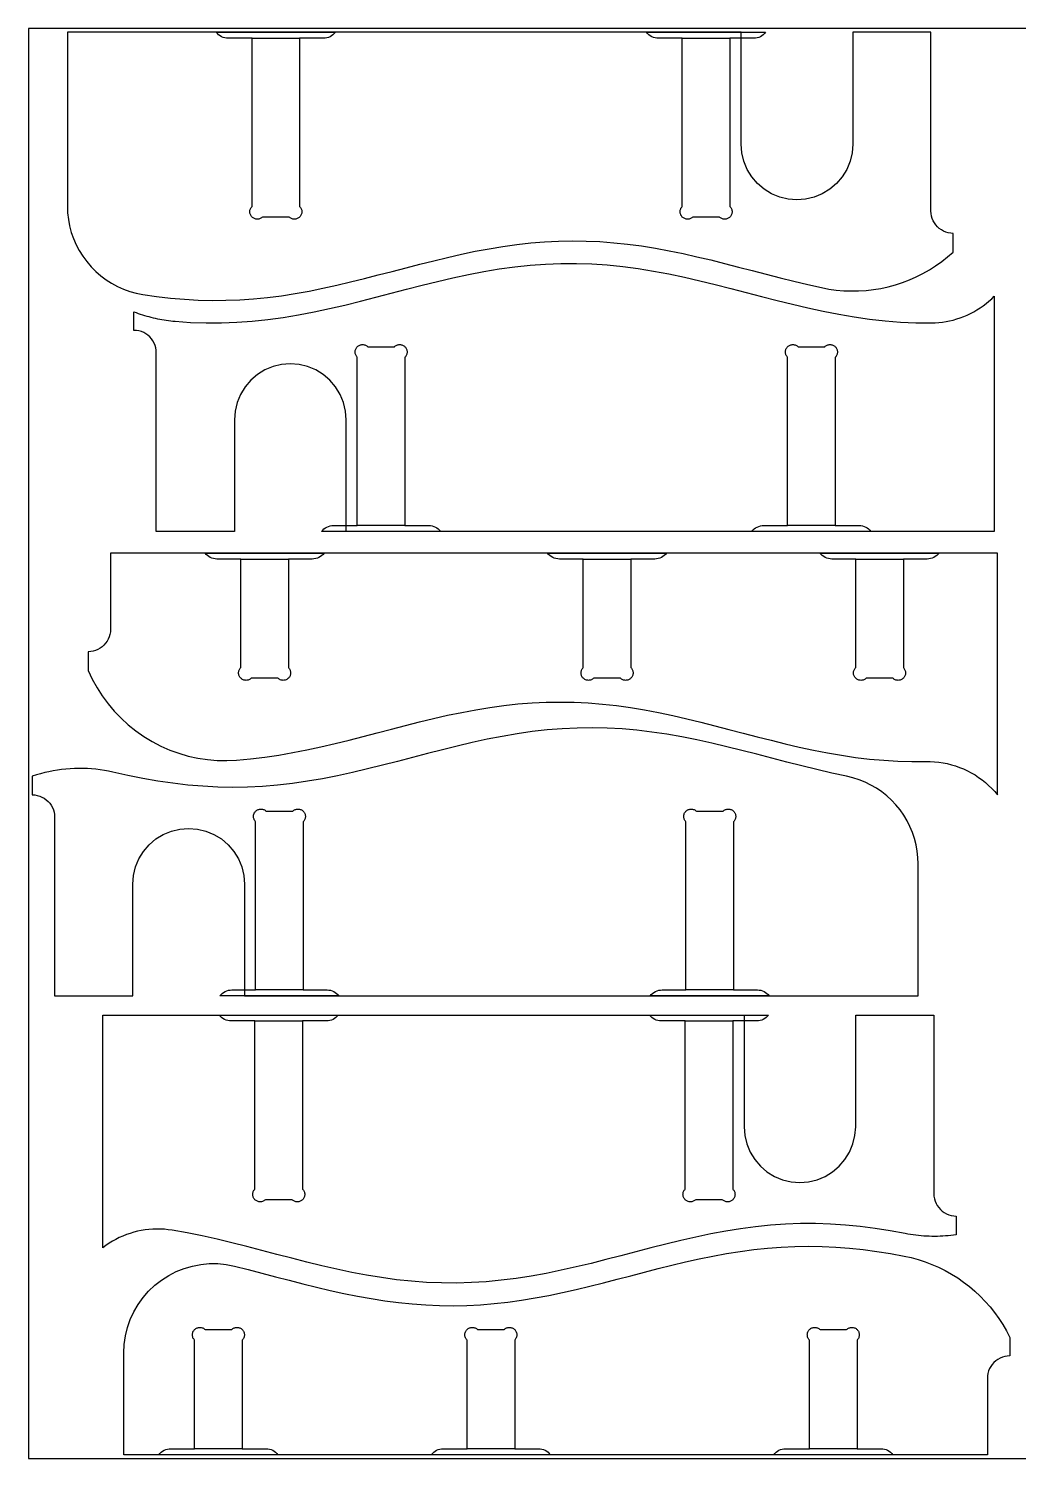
# Model space of a CAD drawing. Header units: inches. Extents: x 0 to 96, y 0 to 48.
# Drawn here: x 0 to 33.24, y 0 to 48 of the extents above; entities that cross this region are included whole.
import ezdxf

# ---------------------------------------------------------------- set-up
doc = ezdxf.new("R2010")
doc.units = ezdxf.units.IN
for name, color, linetype in [('BRACKET_CUTS', 1, 'Continuous'), ('BRACKET_OUTLINE', 5, 'Continuous'), ('PLYWOOD_BOUNDARY', 7, 'Continuous'), ('SHELF_OUTLINE', 3, 'Continuous')]:
    doc.layers.add(name, color=color, linetype=linetype)

msp = doc.modelspace()

# ---------------------------------------------------------------- linework, layer by layer
at = {"layer": 'BRACKET_CUTS'}
for points in [[(7.503, 47.675), (9.103, 47.675)], [(21.953, 47.675), (23.553, 47.675)], [(12.64, 31.319), (11.04, 31.319)], [(27.09, 31.319), (25.49, 31.319)], [(7.127, 30.193), (8.727, 30.193)], [(18.627, 30.193), (20.227, 30.193)], [(27.777, 30.193), (29.377, 30.193)], [(9.225, 15.727), (7.625, 15.727)], [(23.675, 15.727), (22.075, 15.727)], [(7.601, 14.685), (9.201, 14.685)], [(22.051, 14.685), (23.651, 14.685)], [(7.175, 0.325), (5.575, 0.325)], [(16.325, 0.325), (14.725, 0.325)], [(27.825, 0.325), (26.225, 0.325)]]:
    msp.add_lwpolyline(points, dxfattribs=at)
at = {"layer": 'BRACKET_OUTLINE'}
for points in [[(10.303, 47.875), (10.266, 47.831), (10.223, 47.791), (10.177, 47.757), (10.127, 47.728), (10.073, 47.705), (10.018, 47.688), (9.961, 47.678), (9.903, 47.675), (9.103, 47.675), (9.103, 42.029), (9.12, 42.01), (9.134, 41.991), (9.147, 41.97), (9.157, 41.947), (9.166, 41.924), (9.172, 41.901), (9.175, 41.876), (9.176, 41.852), (9.175, 41.827), (9.172, 41.803), (9.166, 41.779), (9.157, 41.756), (9.147, 41.734), (9.134, 41.713), (9.12, 41.693), (9.103, 41.675), (9.085, 41.658), (9.065, 41.644), (9.044, 41.631), (9.022, 41.621), (8.999, 41.613), (8.975, 41.607), (8.951, 41.603), (8.926, 41.602), (8.902, 41.603), (8.878, 41.607), (8.854, 41.613), (8.831, 41.621), (8.808, 41.631), (8.787, 41.644), (8.768, 41.658), (8.75, 41.675), (7.857, 41.675), (7.838, 41.658), (7.819, 41.644), (7.798, 41.631), (7.776, 41.621), (7.752, 41.613), (7.729, 41.607), (7.704, 41.603), (7.68, 41.602), (7.655, 41.603), (7.631, 41.607), (7.607, 41.613), (7.584, 41.621), (7.562, 41.631), (7.541, 41.644), (7.521, 41.658), (7.503, 41.675), (7.487, 41.693), (7.472, 41.713), (7.459, 41.734), (7.449, 41.756), (7.441, 41.779), (7.435, 41.803), (7.431, 41.827), (7.43, 41.852), (7.431, 41.876), (7.435, 41.901), (7.441, 41.924), (7.449, 41.947), (7.459, 41.97), (7.472, 41.991), (7.487, 42.01), (7.503, 42.029), (7.503, 47.675), (6.703, 47.675), (6.645, 47.678), (6.588, 47.688), (6.533, 47.705), (6.479, 47.728), (6.429, 47.757), (6.383, 47.791), (6.34, 47.831), (6.303, 47.875), (10.303, 47.875)], [(24.753, 47.875), (24.716, 47.831), (24.673, 47.791), (24.627, 47.757), (24.577, 47.728), (24.523, 47.705), (24.468, 47.688), (24.411, 47.678), (24.353, 47.675), (23.553, 47.675), (23.553, 42.029), (23.57, 42.01), (23.584, 41.991), (23.597, 41.97), (23.607, 41.947), (23.616, 41.924), (23.622, 41.901), (23.625, 41.876), (23.626, 41.852), (23.625, 41.827), (23.622, 41.803), (23.616, 41.779), (23.607, 41.756), (23.597, 41.734), (23.584, 41.713), (23.57, 41.693), (23.553, 41.675), (23.535, 41.658), (23.515, 41.644), (23.494, 41.631), (23.472, 41.621), (23.449, 41.613), (23.425, 41.607), (23.401, 41.603), (23.376, 41.602), (23.352, 41.603), (23.328, 41.607), (23.304, 41.613), (23.281, 41.621), (23.258, 41.631), (23.237, 41.644), (23.218, 41.658), (23.2, 41.675), (22.307, 41.675), (22.288, 41.658), (22.269, 41.644), (22.248, 41.631), (22.226, 41.621), (22.202, 41.613), (22.179, 41.607), (22.154, 41.603), (22.13, 41.602), (22.105, 41.603), (22.081, 41.607), (22.057, 41.613), (22.034, 41.621), (22.012, 41.631), (21.991, 41.644), (21.971, 41.658), (21.953, 41.675), (21.937, 41.693), (21.922, 41.713), (21.909, 41.734), (21.899, 41.756), (21.891, 41.779), (21.885, 41.803), (21.881, 41.827), (21.88, 41.852), (21.881, 41.876), (21.885, 41.901), (21.891, 41.924), (21.899, 41.947), (21.909, 41.97), (21.922, 41.991), (21.937, 42.01), (21.953, 42.029), (21.953, 47.675), (21.153, 47.675), (21.095, 47.678), (21.038, 47.688), (20.983, 47.705), (20.929, 47.728), (20.879, 47.757), (20.833, 47.791), (20.79, 47.831), (20.753, 47.875), (24.753, 47.875)], [(9.84, 31.119), (9.877, 31.163), (9.92, 31.202), (9.966, 31.237), (10.016, 31.266), (10.07, 31.289), (10.125, 31.305), (10.182, 31.315), (10.24, 31.319), (11.04, 31.319), (11.04, 36.965), (11.023, 36.983), (11.009, 37.003), (10.996, 37.024), (10.986, 37.046), (10.977, 37.069), (10.971, 37.093), (10.968, 37.117), (10.967, 37.142), (10.968, 37.166), (10.971, 37.191), (10.977, 37.214), (10.986, 37.237), (10.996, 37.26), (11.009, 37.281), (11.023, 37.3), (11.04, 37.319), (11.058, 37.335), (11.078, 37.35), (11.099, 37.362), (11.121, 37.373), (11.144, 37.381), (11.168, 37.387), (11.192, 37.391), (11.217, 37.392), (11.241, 37.391), (11.265, 37.387), (11.289, 37.381), (11.312, 37.373), (11.335, 37.362), (11.356, 37.35), (11.375, 37.335), (11.393, 37.319), (12.286, 37.319), (12.305, 37.335), (12.324, 37.35), (12.345, 37.362), (12.367, 37.373), (12.391, 37.381), (12.414, 37.387), (12.439, 37.391), (12.463, 37.392), (12.488, 37.391), (12.512, 37.387), (12.536, 37.381), (12.559, 37.373), (12.581, 37.362), (12.602, 37.35), (12.622, 37.335), (12.64, 37.319), (12.656, 37.3), (12.671, 37.281), (12.684, 37.26), (12.694, 37.237), (12.702, 37.214), (12.708, 37.191), (12.712, 37.166), (12.713, 37.142), (12.712, 37.117), (12.708, 37.093), (12.702, 37.069), (12.694, 37.046), (12.684, 37.024), (12.671, 37.003), (12.656, 36.983), (12.64, 36.965), (12.64, 31.319), (13.44, 31.319), (13.498, 31.315), (13.555, 31.305), (13.61, 31.289), (13.664, 31.266), (13.714, 31.237), (13.76, 31.202), (13.803, 31.163), (13.84, 31.119), (9.84, 31.119)], [(24.29, 31.119), (24.327, 31.163), (24.37, 31.202), (24.416, 31.237), (24.466, 31.266), (24.52, 31.289), (24.575, 31.305), (24.632, 31.315), (24.69, 31.319), (25.49, 31.319), (25.49, 36.965), (25.473, 36.983), (25.459, 37.003), (25.446, 37.024), (25.436, 37.046), (25.427, 37.069), (25.421, 37.093), (25.418, 37.117), (25.417, 37.142), (25.418, 37.166), (25.421, 37.191), (25.427, 37.214), (25.436, 37.237), (25.446, 37.26), (25.459, 37.281), (25.473, 37.3), (25.49, 37.319), (25.508, 37.335), (25.528, 37.35), (25.549, 37.362), (25.571, 37.373), (25.594, 37.381), (25.618, 37.387), (25.642, 37.391), (25.667, 37.392), (25.691, 37.391), (25.715, 37.387), (25.739, 37.381), (25.762, 37.373), (25.785, 37.362), (25.806, 37.35), (25.825, 37.335), (25.843, 37.319), (26.736, 37.319), (26.755, 37.335), (26.774, 37.35), (26.795, 37.362), (26.817, 37.373), (26.841, 37.381), (26.864, 37.387), (26.889, 37.391), (26.913, 37.392), (26.938, 37.391), (26.962, 37.387), (26.986, 37.381), (27.009, 37.373), (27.031, 37.362), (27.052, 37.35), (27.072, 37.335), (27.09, 37.319), (27.106, 37.3), (27.121, 37.281), (27.134, 37.26), (27.144, 37.237), (27.152, 37.214), (27.158, 37.191), (27.162, 37.166), (27.163, 37.142), (27.162, 37.117), (27.158, 37.093), (27.152, 37.069), (27.144, 37.046), (27.134, 37.024), (27.121, 37.003), (27.106, 36.983), (27.09, 36.965), (27.09, 31.319), (27.89, 31.319), (27.948, 31.315), (28.005, 31.305), (28.06, 31.289), (28.114, 31.266), (28.164, 31.237), (28.21, 31.202), (28.253, 31.163), (28.29, 31.119), (24.29, 31.119)], [(9.927, 30.393), (9.889, 30.349), (9.847, 30.309), (9.8, 30.275), (9.75, 30.246), (9.697, 30.223), (9.641, 30.207), (9.584, 30.197), (9.527, 30.193), (8.727, 30.193), (8.727, 26.547), (8.743, 26.529), (8.758, 26.509), (8.77, 26.488), (8.781, 26.466), (8.789, 26.443), (8.795, 26.419), (8.799, 26.394), (8.8, 26.37), (8.799, 26.345), (8.795, 26.321), (8.789, 26.297), (8.781, 26.274), (8.77, 26.252), (8.758, 26.231), (8.743, 26.211), (8.727, 26.193), (8.708, 26.177), (8.689, 26.162), (8.668, 26.15), (8.645, 26.139), (8.622, 26.131), (8.599, 26.125), (8.574, 26.121), (8.55, 26.12), (8.525, 26.121), (8.501, 26.125), (8.477, 26.131), (8.454, 26.139), (8.432, 26.15), (8.411, 26.162), (8.391, 26.177), (8.373, 26.193), (7.48, 26.193), (7.462, 26.177), (7.442, 26.162), (7.421, 26.15), (7.399, 26.139), (7.376, 26.131), (7.352, 26.125), (7.328, 26.121), (7.303, 26.12), (7.279, 26.121), (7.255, 26.125), (7.231, 26.131), (7.208, 26.139), (7.185, 26.15), (7.164, 26.162), (7.145, 26.177), (7.127, 26.193), (7.11, 26.211), (7.095, 26.231), (7.083, 26.252), (7.072, 26.274), (7.064, 26.297), (7.058, 26.321), (7.055, 26.345), (7.053, 26.37), (7.055, 26.394), (7.058, 26.419), (7.064, 26.443), (7.072, 26.466), (7.083, 26.488), (7.095, 26.509), (7.11, 26.529), (7.127, 26.547), (7.127, 30.193), (6.327, 30.193), (6.269, 30.197), (6.212, 30.207), (6.156, 30.223), (6.103, 30.246), (6.053, 30.275), (6.006, 30.309), (5.964, 30.349), (5.927, 30.393), (9.927, 30.393)], [(21.427, 30.393), (21.389, 30.349), (21.347, 30.309), (21.3, 30.275), (21.25, 30.246), (21.197, 30.223), (21.141, 30.207), (21.084, 30.197), (21.027, 30.193), (20.227, 30.193), (20.227, 26.547), (20.243, 26.529), (20.258, 26.509), (20.27, 26.488), (20.281, 26.466), (20.289, 26.443), (20.295, 26.419), (20.299, 26.394), (20.3, 26.37), (20.299, 26.345), (20.295, 26.321), (20.289, 26.297), (20.281, 26.274), (20.27, 26.252), (20.258, 26.231), (20.243, 26.211), (20.227, 26.193), (20.208, 26.177), (20.189, 26.162), (20.168, 26.15), (20.145, 26.139), (20.122, 26.131), (20.099, 26.125), (20.074, 26.121), (20.05, 26.12), (20.025, 26.121), (20.001, 26.125), (19.977, 26.131), (19.954, 26.139), (19.932, 26.15), (19.911, 26.162), (19.891, 26.177), (19.873, 26.193), (18.98, 26.193), (18.962, 26.177), (18.942, 26.162), (18.921, 26.15), (18.899, 26.139), (18.876, 26.131), (18.852, 26.125), (18.828, 26.121), (18.803, 26.12), (18.779, 26.121), (18.755, 26.125), (18.731, 26.131), (18.708, 26.139), (18.685, 26.15), (18.664, 26.162), (18.645, 26.177), (18.627, 26.193), (18.61, 26.211), (18.595, 26.231), (18.583, 26.252), (18.572, 26.274), (18.564, 26.297), (18.558, 26.321), (18.555, 26.345), (18.553, 26.37), (18.555, 26.394), (18.558, 26.419), (18.564, 26.443), (18.572, 26.466), (18.583, 26.488), (18.595, 26.509), (18.61, 26.529), (18.627, 26.547), (18.627, 30.193), (17.827, 30.193), (17.769, 30.197), (17.712, 30.207), (17.656, 30.223), (17.603, 30.246), (17.553, 30.275), (17.506, 30.309), (17.464, 30.349), (17.427, 30.393), (21.427, 30.393)], [(30.577, 30.393), (30.539, 30.349), (30.497, 30.309), (30.45, 30.275), (30.4, 30.246), (30.347, 30.223), (30.291, 30.207), (30.234, 30.197), (30.177, 30.193), (29.377, 30.193), (29.377, 26.547), (29.393, 26.529), (29.408, 26.509), (29.42, 26.488), (29.431, 26.466), (29.439, 26.443), (29.445, 26.419), (29.449, 26.394), (29.45, 26.37), (29.449, 26.345), (29.445, 26.321), (29.439, 26.297), (29.431, 26.274), (29.42, 26.252), (29.408, 26.231), (29.393, 26.211), (29.377, 26.193), (29.358, 26.177), (29.339, 26.162), (29.318, 26.15), (29.295, 26.139), (29.272, 26.131), (29.249, 26.125), (29.224, 26.121), (29.2, 26.12), (29.175, 26.121), (29.151, 26.125), (29.127, 26.131), (29.104, 26.139), (29.082, 26.15), (29.061, 26.162), (29.041, 26.177), (29.023, 26.193), (28.13, 26.193), (28.112, 26.177), (28.092, 26.162), (28.071, 26.15), (28.049, 26.139), (28.026, 26.131), (28.002, 26.125), (27.978, 26.121), (27.953, 26.12), (27.929, 26.121), (27.905, 26.125), (27.881, 26.131), (27.858, 26.139), (27.835, 26.15), (27.814, 26.162), (27.795, 26.177), (27.777, 26.193), (27.76, 26.211), (27.745, 26.231), (27.733, 26.252), (27.722, 26.274), (27.714, 26.297), (27.708, 26.321), (27.705, 26.345), (27.703, 26.37), (27.705, 26.394), (27.708, 26.419), (27.714, 26.443), (27.722, 26.466), (27.733, 26.488), (27.745, 26.509), (27.76, 26.529), (27.777, 26.547), (27.777, 30.193), (26.977, 30.193), (26.919, 30.197), (26.862, 30.207), (26.806, 30.223), (26.753, 30.246), (26.703, 30.275), (26.656, 30.309), (26.614, 30.349), (26.577, 30.393), (30.577, 30.393)], [(6.425, 15.527), (6.462, 15.571), (6.505, 15.611), (6.551, 15.645), (6.601, 15.674), (6.655, 15.697), (6.71, 15.714), (6.767, 15.724), (6.825, 15.727), (7.625, 15.727), (7.625, 21.373), (7.609, 21.392), (7.594, 21.411), (7.581, 21.432), (7.571, 21.455), (7.563, 21.478), (7.557, 21.501), (7.553, 21.526), (7.552, 21.55), (7.553, 21.575), (7.557, 21.599), (7.563, 21.623), (7.571, 21.646), (7.581, 21.668), (7.594, 21.689), (7.609, 21.709), (7.625, 21.727), (7.643, 21.744), (7.663, 21.758), (7.684, 21.771), (7.706, 21.781), (7.729, 21.789), (7.753, 21.795), (7.777, 21.799), (7.802, 21.8), (7.826, 21.799), (7.851, 21.795), (7.874, 21.789), (7.897, 21.781), (7.92, 21.771), (7.941, 21.758), (7.96, 21.744), (7.979, 21.727), (8.871, 21.727), (8.89, 21.744), (8.909, 21.758), (8.93, 21.771), (8.953, 21.781), (8.976, 21.789), (8.999, 21.795), (9.024, 21.799), (9.048, 21.8), (9.073, 21.799), (9.097, 21.795), (9.121, 21.789), (9.144, 21.781), (9.166, 21.771), (9.187, 21.758), (9.207, 21.744), (9.225, 21.727), (9.241, 21.709), (9.256, 21.689), (9.269, 21.668), (9.279, 21.646), (9.287, 21.623), (9.293, 21.599), (9.297, 21.575), (9.298, 21.55), (9.297, 21.526), (9.293, 21.501), (9.287, 21.478), (9.279, 21.455), (9.269, 21.432), (9.256, 21.411), (9.241, 21.392), (9.225, 21.373), (9.225, 15.727), (10.025, 15.727), (10.083, 15.724), (10.14, 15.714), (10.195, 15.697), (10.249, 15.674), (10.299, 15.645), (10.345, 15.611), (10.388, 15.571), (10.425, 15.527), (6.425, 15.527)], [(20.875, 15.527), (20.912, 15.571), (20.955, 15.611), (21.001, 15.645), (21.051, 15.674), (21.105, 15.697), (21.16, 15.714), (21.217, 15.724), (21.275, 15.727), (22.075, 15.727), (22.075, 21.373), (22.059, 21.392), (22.044, 21.411), (22.031, 21.432), (22.021, 21.455), (22.013, 21.478), (22.007, 21.501), (22.003, 21.526), (22.002, 21.55), (22.003, 21.575), (22.007, 21.599), (22.013, 21.623), (22.021, 21.646), (22.031, 21.668), (22.044, 21.689), (22.059, 21.709), (22.075, 21.727), (22.093, 21.744), (22.113, 21.758), (22.134, 21.771), (22.156, 21.781), (22.179, 21.789), (22.203, 21.795), (22.227, 21.799), (22.252, 21.8), (22.276, 21.799), (22.301, 21.795), (22.324, 21.789), (22.347, 21.781), (22.37, 21.771), (22.391, 21.758), (22.41, 21.744), (22.429, 21.727), (23.321, 21.727), (23.34, 21.744), (23.359, 21.758), (23.38, 21.771), (23.403, 21.781), (23.426, 21.789), (23.449, 21.795), (23.474, 21.799), (23.498, 21.8), (23.523, 21.799), (23.547, 21.795), (23.571, 21.789), (23.594, 21.781), (23.616, 21.771), (23.637, 21.758), (23.657, 21.744), (23.675, 21.727), (23.691, 21.709), (23.706, 21.689), (23.719, 21.668), (23.729, 21.646), (23.737, 21.623), (23.743, 21.599), (23.747, 21.575), (23.748, 21.55), (23.747, 21.526), (23.743, 21.501), (23.737, 21.478), (23.729, 21.455), (23.719, 21.432), (23.706, 21.411), (23.691, 21.392), (23.675, 21.373), (23.675, 15.727), (24.475, 15.727), (24.533, 15.724), (24.59, 15.714), (24.645, 15.697), (24.699, 15.674), (24.749, 15.645), (24.795, 15.611), (24.838, 15.571), (24.875, 15.527), (20.875, 15.527)], [(10.401, 14.885), (10.363, 14.841), (10.321, 14.801), (10.274, 14.767), (10.224, 14.738), (10.171, 14.715), (10.115, 14.699), (10.058, 14.689), (10.001, 14.685), (9.201, 14.685), (9.201, 9.039), (9.217, 9.021), (9.232, 9.001), (9.244, 8.98), (9.255, 8.958), (9.263, 8.935), (9.269, 8.911), (9.273, 8.887), (9.274, 8.862), (9.273, 8.838), (9.269, 8.813), (9.263, 8.789), (9.255, 8.766), (9.244, 8.744), (9.232, 8.723), (9.217, 8.703), (9.201, 8.685), (9.182, 8.669), (9.163, 8.654), (9.142, 8.642), (9.119, 8.631), (9.096, 8.623), (9.073, 8.617), (9.048, 8.613), (9.024, 8.612), (8.999, 8.613), (8.975, 8.617), (8.951, 8.623), (8.928, 8.631), (8.906, 8.642), (8.885, 8.654), (8.865, 8.669), (8.847, 8.685), (7.954, 8.685), (7.936, 8.669), (7.916, 8.654), (7.895, 8.642), (7.873, 8.631), (7.85, 8.623), (7.826, 8.617), (7.802, 8.613), (7.777, 8.612), (7.753, 8.613), (7.729, 8.617), (7.705, 8.623), (7.682, 8.631), (7.66, 8.642), (7.638, 8.654), (7.619, 8.669), (7.601, 8.685), (7.584, 8.703), (7.569, 8.723), (7.557, 8.744), (7.546, 8.766), (7.538, 8.789), (7.532, 8.813), (7.529, 8.838), (7.527, 8.862), (7.529, 8.887), (7.532, 8.911), (7.538, 8.935), (7.546, 8.958), (7.557, 8.98), (7.569, 9.001), (7.584, 9.021), (7.601, 9.039), (7.601, 14.685), (6.801, 14.685), (6.743, 14.689), (6.686, 14.699), (6.63, 14.715), (6.577, 14.738), (6.527, 14.767), (6.48, 14.801), (6.438, 14.841), (6.401, 14.885), (10.401, 14.885)], [(24.851, 14.885), (24.813, 14.841), (24.771, 14.801), (24.724, 14.767), (24.674, 14.738), (24.621, 14.715), (24.565, 14.699), (24.508, 14.689), (24.451, 14.685), (23.651, 14.685), (23.651, 9.039), (23.667, 9.021), (23.682, 9.001), (23.694, 8.98), (23.705, 8.958), (23.713, 8.935), (23.719, 8.911), (23.723, 8.887), (23.724, 8.862), (23.723, 8.838), (23.719, 8.813), (23.713, 8.789), (23.705, 8.766), (23.694, 8.744), (23.682, 8.723), (23.667, 8.703), (23.651, 8.685), (23.632, 8.669), (23.613, 8.654), (23.592, 8.642), (23.569, 8.631), (23.546, 8.623), (23.523, 8.617), (23.498, 8.613), (23.474, 8.612), (23.449, 8.613), (23.425, 8.617), (23.401, 8.623), (23.378, 8.631), (23.356, 8.642), (23.335, 8.654), (23.315, 8.669), (23.297, 8.685), (22.404, 8.685), (22.386, 8.669), (22.366, 8.654), (22.345, 8.642), (22.323, 8.631), (22.3, 8.623), (22.276, 8.617), (22.252, 8.613), (22.227, 8.612), (22.203, 8.613), (22.179, 8.617), (22.155, 8.623), (22.132, 8.631), (22.11, 8.642), (22.088, 8.654), (22.069, 8.669), (22.051, 8.685), (22.034, 8.703), (22.019, 8.723), (22.007, 8.744), (21.996, 8.766), (21.988, 8.789), (21.982, 8.813), (21.979, 8.838), (21.977, 8.862), (21.979, 8.887), (21.982, 8.911), (21.988, 8.935), (21.996, 8.958), (22.007, 8.98), (22.019, 9.001), (22.034, 9.021), (22.051, 9.039), (22.051, 14.685), (21.251, 14.685), (21.193, 14.689), (21.136, 14.699), (21.08, 14.715), (21.027, 14.738), (20.977, 14.767), (20.93, 14.801), (20.888, 14.841), (20.851, 14.885), (24.851, 14.885)], [(4.375, 0.125), (4.412, 0.169), (4.454, 0.209), (4.501, 0.243), (4.551, 0.272), (4.604, 0.295), (4.66, 0.312), (4.717, 0.322), (4.775, 0.325), (5.575, 0.325), (5.575, 3.971), (5.558, 3.99), (5.544, 4.009), (5.531, 4.03), (5.521, 4.053), (5.512, 4.076), (5.506, 4.099), (5.503, 4.124), (5.501, 4.148), (5.503, 4.173), (5.506, 4.197), (5.512, 4.221), (5.521, 4.244), (5.531, 4.266), (5.544, 4.287), (5.558, 4.307), (5.575, 4.325), (5.593, 4.341), (5.613, 4.356), (5.634, 4.369), (5.656, 4.379), (5.679, 4.387), (5.703, 4.393), (5.727, 4.397), (5.751, 4.398), (5.776, 4.397), (5.8, 4.393), (5.824, 4.387), (5.847, 4.379), (5.869, 4.369), (5.89, 4.356), (5.91, 4.341), (5.928, 4.325), (6.821, 4.325), (6.839, 4.341), (6.859, 4.356), (6.88, 4.369), (6.902, 4.379), (6.925, 4.387), (6.949, 4.393), (6.973, 4.397), (6.998, 4.398), (7.022, 4.397), (7.047, 4.393), (7.07, 4.387), (7.094, 4.379), (7.116, 4.369), (7.137, 4.356), (7.157, 4.341), (7.175, 4.325), (7.191, 4.307), (7.206, 4.287), (7.218, 4.266), (7.229, 4.244), (7.237, 4.221), (7.243, 4.197), (7.247, 4.173), (7.248, 4.148), (7.247, 4.124), (7.243, 4.099), (7.237, 4.076), (7.229, 4.053), (7.218, 4.03), (7.206, 4.009), (7.191, 3.99), (7.175, 3.971), (7.175, 0.325), (7.975, 0.325), (8.033, 0.322), (8.09, 0.312), (8.145, 0.295), (8.198, 0.272), (8.249, 0.243), (8.295, 0.209), (8.337, 0.169), (8.375, 0.125), (4.375, 0.125)], [(13.525, 0.125), (13.562, 0.169), (13.604, 0.209), (13.651, 0.243), (13.701, 0.272), (13.754, 0.295), (13.81, 0.312), (13.867, 0.322), (13.925, 0.325), (14.725, 0.325), (14.725, 3.971), (14.708, 3.99), (14.694, 4.009), (14.681, 4.03), (14.671, 4.053), (14.662, 4.076), (14.656, 4.099), (14.653, 4.124), (14.651, 4.148), (14.653, 4.173), (14.656, 4.197), (14.662, 4.221), (14.671, 4.244), (14.681, 4.266), (14.694, 4.287), (14.708, 4.307), (14.725, 4.325), (14.743, 4.341), (14.763, 4.356), (14.784, 4.369), (14.806, 4.379), (14.829, 4.387), (14.853, 4.393), (14.877, 4.397), (14.901, 4.398), (14.926, 4.397), (14.95, 4.393), (14.974, 4.387), (14.997, 4.379), (15.019, 4.369), (15.04, 4.356), (15.06, 4.341), (15.078, 4.325), (15.971, 4.325), (15.989, 4.341), (16.009, 4.356), (16.03, 4.369), (16.052, 4.379), (16.075, 4.387), (16.099, 4.393), (16.123, 4.397), (16.148, 4.398), (16.172, 4.397), (16.197, 4.393), (16.22, 4.387), (16.244, 4.379), (16.266, 4.369), (16.287, 4.356), (16.307, 4.341), (16.325, 4.325), (16.341, 4.307), (16.356, 4.287), (16.368, 4.266), (16.379, 4.244), (16.387, 4.221), (16.393, 4.197), (16.397, 4.173), (16.398, 4.148), (16.397, 4.124), (16.393, 4.099), (16.387, 4.076), (16.379, 4.053), (16.368, 4.03), (16.356, 4.009), (16.341, 3.99), (16.325, 3.971), (16.325, 0.325), (17.125, 0.325), (17.183, 0.322), (17.24, 0.312), (17.295, 0.295), (17.348, 0.272), (17.399, 0.243), (17.445, 0.209), (17.487, 0.169), (17.525, 0.125), (13.525, 0.125)], [(25.025, 0.125), (25.062, 0.169), (25.104, 0.209), (25.151, 0.243), (25.201, 0.272), (25.254, 0.295), (25.31, 0.312), (25.367, 0.322), (25.425, 0.325), (26.225, 0.325), (26.225, 3.971), (26.208, 3.99), (26.194, 4.009), (26.181, 4.03), (26.171, 4.053), (26.162, 4.076), (26.156, 4.099), (26.153, 4.124), (26.151, 4.148), (26.153, 4.173), (26.156, 4.197), (26.162, 4.221), (26.171, 4.244), (26.181, 4.266), (26.194, 4.287), (26.208, 4.307), (26.225, 4.325), (26.243, 4.341), (26.263, 4.356), (26.284, 4.369), (26.306, 4.379), (26.329, 4.387), (26.353, 4.393), (26.377, 4.397), (26.401, 4.398), (26.426, 4.397), (26.45, 4.393), (26.474, 4.387), (26.497, 4.379), (26.519, 4.369), (26.54, 4.356), (26.56, 4.341), (26.578, 4.325), (27.471, 4.325), (27.489, 4.341), (27.509, 4.356), (27.53, 4.369), (27.552, 4.379), (27.575, 4.387), (27.599, 4.393), (27.623, 4.397), (27.648, 4.398), (27.672, 4.397), (27.697, 4.393), (27.72, 4.387), (27.744, 4.379), (27.766, 4.369), (27.787, 4.356), (27.807, 4.341), (27.825, 4.325), (27.841, 4.307), (27.856, 4.287), (27.868, 4.266), (27.879, 4.244), (27.887, 4.221), (27.893, 4.197), (27.897, 4.173), (27.898, 4.148), (27.897, 4.124), (27.893, 4.099), (27.887, 4.076), (27.879, 4.053), (27.868, 4.03), (27.856, 4.009), (27.841, 3.99), (27.825, 3.971), (27.825, 0.325), (28.625, 0.325), (28.683, 0.322), (28.74, 0.312), (28.795, 0.295), (28.848, 0.272), (28.899, 0.243), (28.945, 0.209), (28.987, 0.169), (29.025, 0.125), (25.025, 0.125)]]:
    msp.add_lwpolyline(points, close=True, dxfattribs=at)
at = {"layer": 'PLYWOOD_BOUNDARY'}
msp.add_lwpolyline([(0, 0), (96, 0), (96, 48), (0, 48), (0, 0)], close=True, dxfattribs=at)
at = {"layer": 'SHELF_OUTLINE'}
for points in [[(30.303, 47.875), (27.678, 47.875), (27.678, 44.125), (27.655, 43.832), (27.586, 43.546), (27.474, 43.274), (27.32, 43.023), (27.129, 42.799), (26.905, 42.608), (26.654, 42.454), (26.383, 42.342), (26.096, 42.273), (25.803, 42.25), (25.51, 42.273), (25.224, 42.342), (24.952, 42.454), (24.701, 42.608), (24.477, 42.799), (24.286, 43.023), (24.132, 43.274), (24.02, 43.546), (23.951, 43.832), (23.928, 44.125), (23.928, 47.875), (1.303, 47.875), (1.303, 42.04), (1.303, 42.04), (1.311, 41.817), (1.336, 41.595), (1.378, 41.375), (1.435, 41.16), (1.509, 40.949), (1.597, 40.744), (1.701, 40.546), (1.82, 40.357), (1.952, 40.177), (2.097, 40.007), (2.254, 39.849), (2.423, 39.702), (2.602, 39.569), (2.79, 39.449), (2.987, 39.344), (3.191, 39.253), (3.402, 39.178), (3.617, 39.119), (3.836, 39.076), (3.836, 39.076), (4.301, 39.009), (4.767, 38.955), (5.232, 38.914), (5.697, 38.888), (6.162, 38.876), (6.627, 38.879), (7.093, 38.896), (7.558, 38.928), (8.023, 38.975), (8.488, 39.034), (8.953, 39.106), (9.419, 39.19), (9.884, 39.283), (10.349, 39.385), (10.814, 39.495), (11.279, 39.61), (11.745, 39.729), (12.21, 39.851), (12.675, 39.972), (13.14, 40.092), (13.605, 40.209), (14.071, 40.321), (14.536, 40.427), (15.001, 40.524), (15.466, 40.612), (15.931, 40.688), (16.397, 40.753), (16.862, 40.805), (17.327, 40.842), (17.792, 40.866), (18.257, 40.875), (18.723, 40.869), (19.188, 40.848), (19.653, 40.813), (20.118, 40.764), (20.583, 40.702), (21.049, 40.628), (21.514, 40.542), (21.979, 40.447), (22.444, 40.343), (22.909, 40.232), (23.375, 40.116), (23.84, 39.996), (24.305, 39.874), (24.77, 39.753), (25.235, 39.633), (25.701, 39.517), (26.166, 39.406), (26.631, 39.303), (26.631, 39.303), (26.877, 39.256), (27.125, 39.222), (27.375, 39.201), (27.625, 39.191), (27.875, 39.195), (28.125, 39.211), (28.374, 39.24), (28.621, 39.28), (28.866, 39.334), (29.108, 39.399), (29.346, 39.477), (29.58, 39.566), (29.809, 39.667), (30.033, 39.779), (30.251, 39.903), (30.462, 40.037), (30.667, 40.181), (30.864, 40.336), (31.053, 40.5), (31.053, 41.125), (31.053, 41.125), (30.969, 41.13), (30.886, 41.144), (30.805, 41.167), (30.728, 41.199), (30.654, 41.24), (30.585, 41.289), (30.523, 41.345), (30.467, 41.407), (30.418, 41.476), (30.377, 41.55), (30.345, 41.627), (30.322, 41.708), (30.308, 41.791), (30.303, 41.875), (30.303, 47.875)], [(4.29, 31.119), (4.29, 37.119), (4.29, 37.119), (4.285, 37.202), (4.271, 37.285), (4.248, 37.366), (4.216, 37.444), (4.175, 37.518), (4.126, 37.586), (4.07, 37.649), (4.008, 37.705), (3.939, 37.754), (3.865, 37.794), (3.788, 37.826), (3.707, 37.85), (3.624, 37.864), (3.54, 37.869), (3.54, 38.494), (3.54, 38.494), (3.61, 38.467), (3.68, 38.441), (3.751, 38.417), (3.823, 38.394), (3.894, 38.371), (3.966, 38.35), (4.038, 38.33), (4.111, 38.311), (4.183, 38.293), (4.256, 38.276), (4.33, 38.26), (4.403, 38.245), (4.477, 38.232), (4.551, 38.219), (4.625, 38.208), (4.699, 38.197), (4.774, 38.188), (4.848, 38.18), (4.923, 38.173), (4.923, 38.173), (5.441, 38.138), (5.959, 38.12), (6.477, 38.121), (6.996, 38.141), (7.514, 38.178), (8.032, 38.232), (8.55, 38.303), (9.069, 38.389), (9.587, 38.488), (10.105, 38.599), (10.623, 38.719), (11.142, 38.847), (11.66, 38.98), (12.178, 39.115), (12.696, 39.25), (13.215, 39.383), (13.733, 39.511), (14.251, 39.632), (14.769, 39.743), (15.287, 39.843), (15.806, 39.93), (16.324, 40.001), (16.842, 40.057), (17.36, 40.095), (17.879, 40.115), (18.397, 40.117), (18.915, 40.101), (19.433, 40.066), (19.952, 40.014), (20.47, 39.946), (20.988, 39.862), (21.506, 39.765), (22.025, 39.656), (22.543, 39.537), (23.061, 39.41), (23.579, 39.278), (24.098, 39.143), (24.616, 39.008), (25.134, 38.874), (25.652, 38.745), (26.171, 38.623), (26.689, 38.51), (27.207, 38.409), (27.725, 38.32), (28.243, 38.246), (28.762, 38.188), (29.28, 38.147), (29.798, 38.124), (30.316, 38.119), (30.316, 38.119), (30.44, 38.123), (30.564, 38.131), (30.688, 38.145), (30.81, 38.164), (30.932, 38.188), (31.053, 38.217), (31.172, 38.251), (31.29, 38.29), (31.406, 38.334), (31.52, 38.383), (31.633, 38.436), (31.742, 38.494), (31.85, 38.556), (31.955, 38.623), (32.056, 38.694), (32.155, 38.769), (32.251, 38.848), (32.343, 38.931), (32.432, 39.018), (32.432, 31.119), (10.665, 31.119), (10.665, 34.869), (10.642, 35.162), (10.573, 35.448), (10.461, 35.72), (10.307, 35.971), (10.116, 36.194), (9.892, 36.385), (9.641, 36.539), (9.369, 36.652), (9.083, 36.72), (8.79, 36.744), (8.497, 36.72), (8.211, 36.652), (7.939, 36.539), (7.688, 36.385), (7.464, 36.194), (7.273, 35.971), (7.119, 35.72), (7.007, 35.448), (6.938, 35.162), (6.915, 34.869), (6.915, 31.119), (4.29, 31.119)], [(2.752, 30.393), (2.752, 27.831), (2.752, 27.831), (2.747, 27.747), (2.733, 27.664), (2.709, 27.583), (2.677, 27.505), (2.637, 27.432), (2.588, 27.363), (2.532, 27.3), (2.469, 27.244), (2.401, 27.196), (2.327, 27.155), (2.249, 27.123), (2.168, 27.1), (2.086, 27.085), (2.002, 27.081), (2.002, 26.456), (2.002, 26.456), (2.14, 26.159), (2.298, 25.872), (2.474, 25.597), (2.668, 25.333), (2.878, 25.082), (3.105, 24.846), (3.346, 24.625), (3.602, 24.421), (3.87, 24.233), (4.15, 24.064), (4.441, 23.913), (4.74, 23.781), (5.048, 23.67), (5.362, 23.578), (5.682, 23.508), (6.005, 23.459), (6.332, 23.43), (6.659, 23.424), (6.986, 23.438), (6.986, 23.438), (7.458, 23.482), (7.931, 23.54), (8.403, 23.611), (8.875, 23.694), (9.348, 23.787), (9.82, 23.89), (10.293, 24.001), (10.765, 24.117), (11.238, 24.238), (11.71, 24.361), (12.183, 24.484), (12.655, 24.607), (13.127, 24.725), (13.6, 24.839), (14.072, 24.946), (14.545, 25.045), (15.017, 25.133), (15.49, 25.211), (15.962, 25.276), (16.434, 25.327), (16.907, 25.364), (17.379, 25.386), (17.852, 25.393), (18.324, 25.385), (18.797, 25.362), (19.269, 25.323), (19.741, 25.271), (20.214, 25.205), (20.686, 25.127), (21.159, 25.038), (21.631, 24.938), (22.104, 24.831), (22.576, 24.717), (23.048, 24.597), (23.521, 24.475), (23.993, 24.351), (24.466, 24.229), (24.938, 24.108), (25.411, 23.992), (25.883, 23.882), (26.356, 23.78), (26.828, 23.687), (27.3, 23.605), (27.773, 23.535), (28.245, 23.478), (28.718, 23.436), (29.19, 23.407), (29.663, 23.394), (30.135, 23.396), (30.135, 23.396), (30.28, 23.396), (30.424, 23.388), (30.568, 23.374), (30.711, 23.353), (30.852, 23.324), (30.993, 23.289), (31.131, 23.248), (31.267, 23.199), (31.401, 23.145), (31.532, 23.083), (31.66, 23.016), (31.784, 22.943), (31.905, 22.863), (32.022, 22.778), (32.134, 22.687), (32.242, 22.591), (32.346, 22.49), (32.444, 22.384), (32.537, 22.274), (32.537, 30.393), (2.752, 30.393)], [(0.875, 15.527), (3.5, 15.527), (3.5, 19.277), (3.523, 19.57), (3.592, 19.856), (3.704, 20.128), (3.858, 20.379), (4.049, 20.603), (4.273, 20.794), (4.524, 20.948), (4.796, 21.06), (5.082, 21.129), (5.375, 21.152), (5.668, 21.129), (5.954, 21.06), (6.226, 20.948), (6.477, 20.794), (6.701, 20.603), (6.892, 20.379), (7.046, 20.128), (7.158, 19.856), (7.227, 19.57), (7.25, 19.277), (7.25, 15.527), (29.875, 15.527), (29.875, 19.958), (29.875, 19.958), (29.867, 20.174), (29.844, 20.389), (29.805, 20.602), (29.751, 20.812), (29.682, 21.017), (29.599, 21.216), (29.501, 21.409), (29.39, 21.594), (29.265, 21.771), (29.128, 21.939), (28.98, 22.096), (28.82, 22.242), (28.651, 22.376), (28.472, 22.498), (28.285, 22.606), (28.09, 22.701), (27.89, 22.782), (27.684, 22.847), (27.473, 22.898), (27.473, 22.898), (26.97, 23.006), (26.467, 23.122), (25.965, 23.246), (25.462, 23.374), (24.959, 23.505), (24.456, 23.637), (23.953, 23.766), (23.45, 23.892), (22.947, 24.011), (22.444, 24.121), (21.941, 24.222), (21.438, 24.31), (20.935, 24.385), (20.432, 24.445), (19.93, 24.489), (19.427, 24.517), (18.924, 24.527), (18.421, 24.52), (17.918, 24.496), (17.415, 24.455), (16.912, 24.398), (16.409, 24.326), (15.906, 24.24), (15.403, 24.142), (14.9, 24.033), (14.397, 23.915), (13.895, 23.791), (13.392, 23.662), (12.889, 23.531), (12.386, 23.399), (11.883, 23.27), (11.38, 23.146), (10.877, 23.028), (10.374, 22.918), (9.871, 22.819), (9.368, 22.733), (8.865, 22.66), (8.362, 22.602), (7.86, 22.56), (7.357, 22.535), (6.854, 22.527), (6.351, 22.536), (5.848, 22.563), (5.345, 22.606), (4.842, 22.665), (4.339, 22.739), (3.836, 22.827), (3.333, 22.927), (2.83, 23.037), (2.83, 23.037), (2.689, 23.067), (2.547, 23.093), (2.405, 23.115), (2.261, 23.133), (2.118, 23.147), (1.973, 23.156), (1.829, 23.161), (1.685, 23.162), (1.54, 23.159), (1.396, 23.152), (1.252, 23.141), (1.109, 23.125), (0.966, 23.106), (0.823, 23.082), (0.682, 23.054), (0.541, 23.022), (0.401, 22.986), (0.262, 22.946), (0.125, 22.902), (0.125, 22.277), (0.125, 22.277), (0.209, 22.272), (0.292, 22.258), (0.373, 22.235), (0.45, 22.203), (0.524, 22.162), (0.593, 22.113), (0.655, 22.057), (0.711, 21.995), (0.76, 21.926), (0.801, 21.852), (0.833, 21.775), (0.856, 21.694), (0.87, 21.611), (0.875, 21.527), (0.875, 15.527)], [(30.401, 14.885), (30.401, 8.885), (30.401, 8.885), (30.405, 8.801), (30.419, 8.718), (30.443, 8.638), (30.475, 8.56), (30.516, 8.486), (30.564, 8.418), (30.62, 8.355), (30.683, 8.299), (30.752, 8.25), (30.825, 8.21), (30.903, 8.177), (30.984, 8.154), (31.067, 8.14), (31.151, 8.135), (31.151, 7.51), (31.151, 7.51), (31.061, 7.497), (30.971, 7.486), (30.881, 7.477), (30.791, 7.469), (30.7, 7.463), (30.61, 7.458), (30.519, 7.455), (30.429, 7.454), (30.338, 7.454), (30.248, 7.456), (30.157, 7.46), (30.067, 7.465), (29.977, 7.472), (29.886, 7.48), (29.796, 7.491), (29.707, 7.502), (29.617, 7.516), (29.528, 7.531), (29.439, 7.547), (29.439, 7.547), (28.936, 7.64), (28.434, 7.719), (27.932, 7.785), (27.429, 7.834), (26.927, 7.867), (26.424, 7.884), (25.922, 7.883), (25.42, 7.864), (24.917, 7.829), (24.415, 7.778), (23.912, 7.711), (23.41, 7.63), (22.908, 7.536), (22.405, 7.43), (21.903, 7.316), (21.4, 7.194), (20.898, 7.066), (20.395, 6.936), (19.893, 6.804), (19.391, 6.674), (18.888, 6.548), (18.386, 6.427), (17.883, 6.315), (17.381, 6.212), (16.879, 6.121), (16.376, 6.043), (15.874, 5.979), (15.371, 5.932), (14.869, 5.9), (14.367, 5.886), (13.864, 5.889), (13.362, 5.909), (12.859, 5.946), (12.357, 6), (11.855, 6.068), (11.352, 6.151), (10.85, 6.246), (10.347, 6.353), (9.845, 6.468), (9.343, 6.591), (8.84, 6.719), (8.338, 6.85), (7.835, 6.981), (7.333, 7.111), (6.831, 7.237), (6.328, 7.357), (5.826, 7.468), (5.323, 7.57), (4.821, 7.659), (4.821, 7.659), (4.692, 7.678), (4.563, 7.691), (4.433, 7.698), (4.303, 7.7), (4.173, 7.696), (4.043, 7.686), (3.914, 7.671), (3.786, 7.65), (3.659, 7.624), (3.533, 7.592), (3.408, 7.554), (3.285, 7.512), (3.164, 7.464), (3.046, 7.411), (2.929, 7.353), (2.816, 7.289), (2.705, 7.221), (2.597, 7.148), (2.493, 7.071), (2.493, 14.885), (24.026, 14.885), (24.026, 11.135), (24.049, 10.842), (24.117, 10.556), (24.23, 10.284), (24.384, 10.033), (24.575, 9.809), (24.798, 9.618), (25.049, 9.465), (25.321, 9.352), (25.607, 9.283), (25.901, 9.26), (26.194, 9.283), (26.48, 9.352), (26.752, 9.465), (27.003, 9.618), (27.226, 9.809), (27.417, 10.033), (27.571, 10.284), (27.684, 10.556), (27.753, 10.842), (27.776, 11.135), (27.776, 14.885), (30.401, 14.885)], [(32.2, 0.125), (3.2, 0.125), (3.2, 3.542), (3.2, 3.542), (3.213, 3.827), (3.254, 4.111), (3.322, 4.389), (3.416, 4.659), (3.535, 4.919), (3.678, 5.167), (3.845, 5.4), (4.032, 5.616), (4.24, 5.813), (4.465, 5.989), (4.706, 6.143), (4.961, 6.274), (5.227, 6.379), (5.502, 6.459), (5.783, 6.512), (6.068, 6.539), (6.354, 6.538), (6.639, 6.509), (6.92, 6.454), (6.92, 6.454), (7.379, 6.338), (7.837, 6.22), (8.296, 6.1), (8.755, 5.98), (9.214, 5.863), (9.673, 5.749), (10.132, 5.64), (10.591, 5.539), (11.05, 5.446), (11.508, 5.363), (11.967, 5.291), (12.426, 5.231), (12.885, 5.184), (13.344, 5.15), (13.803, 5.13), (14.262, 5.125), (14.721, 5.134), (15.179, 5.158), (15.638, 5.195), (16.097, 5.246), (16.556, 5.309), (17.015, 5.385), (17.474, 5.47), (17.933, 5.566), (18.392, 5.669), (18.85, 5.779), (19.309, 5.894), (19.768, 6.012), (20.227, 6.132), (20.686, 6.252), (21.145, 6.37), (21.604, 6.484), (22.062, 6.594), (22.521, 6.696), (22.98, 6.79), (23.439, 6.875), (23.898, 6.949), (24.357, 7.011), (24.816, 7.06), (25.275, 7.096), (25.733, 7.118), (26.192, 7.125), (26.651, 7.118), (27.11, 7.097), (27.569, 7.061), (28.028, 7.013), (28.487, 6.951), (28.946, 6.878), (29.404, 6.793), (29.404, 6.793), (29.643, 6.741), (29.879, 6.677), (30.111, 6.601), (30.339, 6.514), (30.563, 6.416), (30.781, 6.308), (30.994, 6.189), (31.202, 6.059), (31.402, 5.92), (31.595, 5.771), (31.781, 5.613), (31.959, 5.446), (32.129, 5.27), (32.29, 5.086), (32.441, 4.895), (32.584, 4.696), (32.716, 4.491), (32.838, 4.28), (32.95, 4.063), (32.95, 3.438), (32.95, 3.438), (32.866, 3.433), (32.783, 3.419), (32.702, 3.395), (32.624, 3.363), (32.551, 3.323), (32.482, 3.274), (32.419, 3.218), (32.363, 3.155), (32.315, 3.087), (32.274, 3.013), (32.242, 2.935), (32.219, 2.854), (32.204, 2.771), (32.2, 2.688), (32.2, 0.125)]]:
    msp.add_lwpolyline(points, close=True, dxfattribs=at)

doc.saveas('drawing.dxf')
